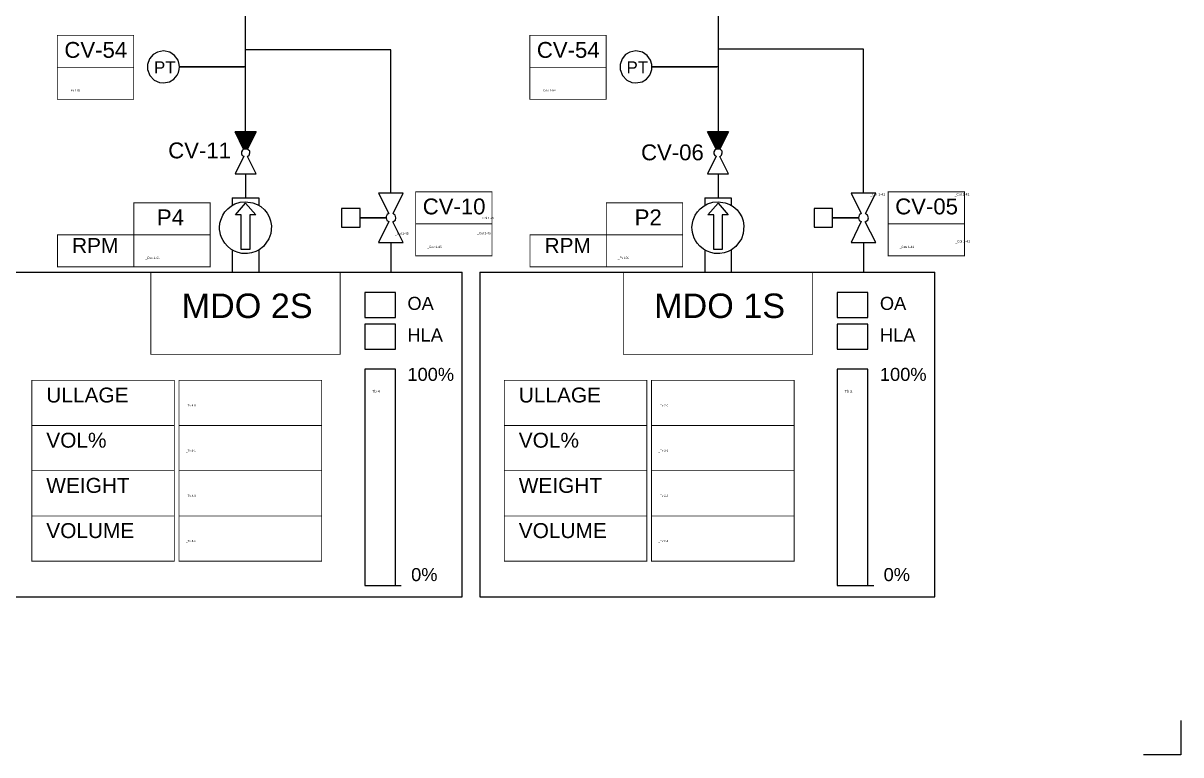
# Model space of a CAD drawing. Header units: millimetres. Extents: x 3560 to 26675, y 33959 to 46412.
# Drawn here: x 20467 to 26675, y 33959 to 37883 of the extents above; entities that cross this region are included whole.
import ezdxf
from ezdxf.enums import TextEntityAlignment as Align

# ---------------------------------------------------------------- set-up
doc = ezdxf.new("R2010")
doc.units = ezdxf.units.MM
for name, color, linetype in [('Ballast', 80, 'Continuous'), ('Bar graph', 200, 'Continuous'), ('Control valve', 11, 'Continuous'), ('Free values', 80, 'Continuous'), ('Graph', 100, 'Continuous'), ('LSHFO lines', 50, 'Continuous'), ('MDO lines', 200, 'Continuous'), ('Object fields', 21, 'Continuous'), ('Objects not controlled', 40, 'Continuous'), ('Pumps', 130, 'Continuous'), ('TEKST', 7, 'Continuous')]:
    doc.layers.add(name, color=color, linetype=linetype)
for name, color, linetype, lineweight, plot in [('High Level Alarm', 30, 'Continuous', 25, False), ('Overfill Alarm', 1, 'Continuous', 25, False), ('Pressure transmitters', 30, 'Continuous', 25, False)]:
    doc.layers.add(name, color=color, linetype=linetype, lineweight=lineweight, plot=plot)
doc.styles.add('Arial', font='arial.ttf', dxfattribs={"height": 50})
doc.styles.get("Standard").update_dxf_attribs({"font": 'ARIAL.TTF'})

msp = doc.modelspace()

# ---------------------------------------------------------------- hatches: boundary and pattern name
at = {"layer": 'Objects not controlled'}
h = msp.add_hatch(dxfattribs=at)
h.set_pattern_fill('ANSI31', color=256, scale=36.0525, angle=-270)
h.set_pattern_definition([(135, (18425.7085, 25942.0678), (-3.1866209, -3.1866209), [])])
h.paths.add_polyline_path([(21602.9, 37300.1), (21649.1, 37207.8), (21669.2, 37207.8), (21715.4, 37300.1)])
h = msp.add_hatch(dxfattribs=at)
h.set_pattern_fill('ANSI31', color=256, scale=36.0525, angle=-270)
h.set_pattern_definition([(135, (20959.3057, 25942.0678), (-3.1866209, -3.1866209), [])])
h.paths.add_polyline_path([(24136.5, 37300.1), (24182.7, 37207.8), (24202.8, 37207.8), (24249, 37300.1)])

# ---------------------------------------------------------------- linework, layer by layer
at = {"layer": 'Bar graph'}
for points in [[(22463.2, 34867.3), (22494.4, 34867.3)], [(24996.8, 34867.3), (25028, 34867.3)]]:
    msp.add_lwpolyline(points, dxfattribs=at)
at = {"layer": 'Control valve'}
for points in [[(22505.1, 36971.3), (22372.6, 36971.3), (22427, 36862.5), (22419.5, 36856.9), (22416.6, 36852.8), (22414.1, 36846.9), (22412.4, 36838.8), (22273.3, 36838.8), (22273.3, 36888.5), (22173.9, 36888.5), (22173.9, 36789.1), (22273.3, 36789.1), (22273.3, 36838.8), (22412.4, 36838.8), (22416.5, 36824.6), (22427.6, 36819.1), (22372.6, 36706.3), (22505.1, 36706.3), (22449, 36818.5), (22462.6, 36826.9), (22465.4, 36838.8), (22461, 36853.3), (22455.9, 36857.9), (22450.7, 36862.5)], [(25038.7, 36971.3), (24906.2, 36971.3), (24960.6, 36862.5), (24953.1, 36856.9), (24950.2, 36852.8), (24947.7, 36846.9), (24946, 36838.8), (24806.9, 36838.8), (24806.9, 36888.5), (24707.5, 36888.5), (24707.5, 36789.1), (24806.9, 36789.1), (24806.9, 36838.8), (24946, 36838.8), (24950.1, 36824.6), (24961.2, 36819.1), (24906.2, 36706.3), (25038.7, 36706.3), (24982.6, 36818.5), (24996.2, 36826.9), (24999, 36838.8), (24994.6, 36853.3), (24989.5, 36857.9), (24984.3, 36862.5)]]:
    msp.add_lwpolyline(points, close=True, dxfattribs=at)
at = {"layer": 'Defpoints'}
msp.add_lwpolyline([(26674.7, 34143.4), (26674.7, 33959.4), (26474.3, 33959.4)], dxfattribs=at)
at = {"layer": 'Graph'}
for points in [[(22298.3, 34867.2), (22463.2, 34867.2), (22463.2, 36028.1), (22298.3, 36028.1)], [(24831.9, 34867.2), (24996.8, 34867.2), (24996.8, 36028.1), (24831.9, 36028.1)]]:
    msp.add_lwpolyline(points, close=True, dxfattribs=at)
at = {"layer": 'High Level Alarm'}
for points in [[(22298.3, 36268.4), (22298.3, 36134.7), (22463.2, 36134.7), (22463.2, 36268.4), (22298.3, 36268.4)], [(24831.9, 36268.4), (24831.9, 36134.7), (24996.8, 36134.7), (24996.8, 36268.4), (24831.9, 36268.4)]]:
    msp.add_lwpolyline(points, close=True, dxfattribs=at)
at = {"layer": 'LSHFO lines'}
for points in [[(21659.1, 37075.2), (21659.1, 36947.3)], [(24192.7, 37075.2), (24192.7, 36947.3)], [(22438.9, 36706.3), (22438.9, 36548.6)], [(24972.5, 36706.3), (24972.5, 36548.6)]]:
    msp.add_lwpolyline(points, dxfattribs=at)
at = {"layer": 'MDO lines'}
for points in [[(21659.1, 37300.1), (21659.1, 38048.2)], [(24192.7, 38048.2), (24192.7, 37300.1)], [(22438.9, 36971.3), (22438.9, 37740.5), (21659.1, 37740.5)], [(24972.5, 36971.3), (24972.5, 37744.1), (24192.7, 37744.1)]]:
    msp.add_lwpolyline(points, dxfattribs=at)
at = {"layer": 'Object fields', "const_width": 4.38}
for points in [[(21059.4, 37818), (20650.3, 37818), (20650.3, 37646.3), (21059.4, 37646.3), (21059.4, 37818)], [(23593, 37818), (23183.9, 37818), (23183.9, 37646.3), (23593, 37646.3), (23593, 37818)], [(21059.4, 37646.3), (20650.3, 37646.3), (20650.3, 37474.7), (21059.4, 37474.7), (21059.4, 37646.3)], [(23593, 37646.3), (23183.9, 37646.3), (23183.9, 37474.7), (23593, 37474.7), (23593, 37646.3)], [(22981, 36978.5), (22571.9, 36978.5), (22571.9, 36806.9), (22981, 36806.9), (22981, 36978.5)], [(25514.6, 36978.5), (25105.5, 36978.5), (25105.5, 36806.9), (25514.6, 36806.9), (25514.6, 36978.5)], [(21469.4, 36920), (21060.3, 36920), (21060.3, 36748.3), (21469.4, 36748.3), (21469.4, 36920)], [(24003, 36920), (23593.9, 36920), (23593.9, 36748.3), (24003, 36748.3), (24003, 36920)], [(22981, 36806.9), (22571.9, 36806.9), (22571.9, 36635.2), (22981, 36635.2), (22981, 36806.9)], [(25514.6, 36806.9), (25105.5, 36806.9), (25105.5, 36635.2), (25514.6, 36635.2), (25514.6, 36806.9)], [(21060.3, 36748.3), (20651.2, 36748.3), (20651.2, 36576.7), (21060.3, 36576.7), (21060.3, 36748.3)], [(21469.4, 36748.3), (21060.3, 36748.3), (21060.3, 36576.7), (21469.4, 36576.7), (21469.4, 36748.3)], [(23593.9, 36748.3), (23184.8, 36748.3), (23184.8, 36576.7), (23593.9, 36576.7), (23593.9, 36748.3)], [(24003, 36748.3), (23593.9, 36748.3), (23593.9, 36576.7), (24003, 36576.7), (24003, 36748.3)], [(22166.9, 36548.6), (21151.3, 36548.6), (21151.3, 36106.9), (22166.9, 36106.9), (22166.9, 36548.6)], [(24700.5, 36548.6), (23684.9, 36548.6), (23684.9, 36106.9), (24700.5, 36106.9), (24700.5, 36548.6)], [(21277.8, 35967.7), (20513.1, 35967.7), (20513.1, 35725.3), (21277.8, 35725.3), (21277.8, 35967.7)], [(22067.3, 35967.7), (21302.7, 35967.7), (21302.7, 35725.3), (22067.3, 35725.3), (22067.3, 35967.7)], [(23811.4, 35967.7), (23046.7, 35967.7), (23046.7, 35725.3), (23811.4, 35725.3), (23811.4, 35967.7)], [(24600.9, 35967.7), (23836.3, 35967.7), (23836.3, 35725.3), (24600.9, 35725.3), (24600.9, 35967.7)], [(21277.8, 35725.3), (20513.1, 35725.3), (20513.1, 35482.9), (21277.8, 35482.9), (21277.8, 35725.3)], [(22067.3, 35725.3), (21302.7, 35725.3), (21302.7, 35482.9), (22067.3, 35482.9), (22067.3, 35725.3)], [(23811.4, 35725.3), (23046.7, 35725.3), (23046.7, 35482.9), (23811.4, 35482.9), (23811.4, 35725.3)], [(24600.9, 35725.3), (23836.3, 35725.3), (23836.3, 35482.9), (24600.9, 35482.9), (24600.9, 35725.3)], [(21277.8, 35482.9), (20513.1, 35482.9), (20513.1, 35240.6), (21277.8, 35240.6), (21277.8, 35482.9)], [(22067.3, 35482.9), (21302.7, 35482.9), (21302.7, 35240.6), (22067.3, 35240.6), (22067.3, 35482.9)], [(23811.4, 35482.9), (23046.7, 35482.9), (23046.7, 35240.6), (23811.4, 35240.6), (23811.4, 35482.9)], [(24600.9, 35482.9), (23836.3, 35482.9), (23836.3, 35240.6), (24600.9, 35240.6), (24600.9, 35482.9)], [(21277.8, 35240.6), (20513.1, 35240.6), (20513.1, 34998.2), (21277.8, 34998.2), (21277.8, 35240.6)], [(22067.3, 35240.6), (21302.7, 35240.6), (21302.7, 34998.2), (22067.3, 34998.2), (22067.3, 35240.6)], [(23811.4, 35240.6), (23046.7, 35240.6), (23046.7, 34998.2), (23811.4, 34998.2), (23811.4, 35240.6)], [(24600.9, 35240.6), (23836.3, 35240.6), (23836.3, 34998.2), (24600.9, 34998.2), (24600.9, 35240.6)]]:
    msp.add_lwpolyline(points, dxfattribs=at)
at = {"layer": 'Object fields'}
for points in [[(20382.1, 36548.6), (20382.1, 34806.9), (22821.1, 34806.9), (22821.1, 36548.6)], [(20382.1, 36548.6), (22821.1, 36548.6)], [(22915.7, 36548.6), (22915.7, 34806.9), (25354.7, 34806.9), (25354.7, 36548.6)], [(22915.7, 36548.6), (25354.7, 36548.6)]]:
    msp.add_lwpolyline(points, dxfattribs=at)
at = {"layer": 'Objects not controlled'}
for points in [[(21715.4, 37300.1), (21602.9, 37300.1), (21649.1, 37207.8), (21642.9, 37202), (21637.2, 37192.6), (21637.3, 37182.1), (21641.5, 37173.6), (21650, 37169.4), (21602.9, 37075.2), (21715.4, 37075.2), (21669.2, 37167.5), (21672.3, 37169.8), (21677.9, 37176.1), (21681.6, 37187.7), (21681.6, 37196.7), (21673.5, 37204), (21669.2, 37207.8), (21674.9, 37219.2), (21683.7, 37236.7), (21692.3, 37254), (21715.4, 37300.1)], [(24249, 37300.1), (24136.5, 37300.1), (24182.7, 37207.8), (24176.5, 37202), (24170.8, 37192.6), (24170.9, 37182.1), (24175.1, 37173.6), (24183.6, 37169.4), (24136.5, 37075.2), (24249, 37075.2), (24202.8, 37167.5), (24205.9, 37169.8), (24211.5, 37176.1), (24215.2, 37187.7), (24215.2, 37196.7), (24207.1, 37204), (24202.8, 37207.8), (24208.5, 37219.2), (24217.2, 37236.7), (24225.9, 37254), (24249, 37300.1)]]:
    msp.add_lwpolyline(points, dxfattribs=at)
for points in [[(21669.2, 37207.8), (21649.1, 37207.8), (21602.9, 37300.1), (21715.4, 37300.1), (21669.2, 37207.8)], [(24202.8, 37207.8), (24182.7, 37207.8), (24136.5, 37300.1), (24249, 37300.1), (24202.8, 37207.8)]]:
    msp.add_lwpolyline(points, close=True, dxfattribs=at)
at = {"layer": 'Overfill Alarm'}
for points in [[(22298.3, 36438.2), (22298.3, 36304.5), (22463.2, 36304.5), (22463.2, 36438.2), (22298.3, 36438.2)], [(24831.9, 36438.2), (24831.9, 36304.5), (24996.8, 36304.5), (24996.8, 36438.2), (24831.9, 36438.2)]]:
    msp.add_lwpolyline(points, close=True, dxfattribs=at)
at = {"layer": 'Pressure transmitters'}
for points in [[(21659.1, 37648.6), (21305.1, 37648.6), (21304, 37662.4), (21297.1, 37684.7), (21279.1, 37710.2), (21253.6, 37727.4), (21219, 37734.6), (21186.7, 37728.3), (21163.9, 37714.6), (21144.8, 37692.1), (21133.9, 37661.2), (21134, 37635), (21146.3, 37602.5), (21170, 37577.8), (21197.3, 37565.3), (21219, 37562.5), (21251.6, 37568.9), (21275.4, 37583.5), (21292.9, 37604.4), (21299.8, 37619), (21304.1, 37635.3), (21305.1, 37648.6), (21652.3, 37648.6)], [(24192.7, 37648.6), (23838.7, 37648.6), (23837.6, 37662.4), (23830.7, 37684.7), (23812.7, 37710.2), (23787.2, 37727.4), (23752.6, 37734.6), (23720.3, 37728.3), (23697.5, 37714.6), (23678.4, 37692.1), (23667.5, 37661.2), (23667.6, 37635), (23679.9, 37602.5), (23703.6, 37577.8), (23730.9, 37565.3), (23752.6, 37562.5), (23785.2, 37568.9), (23809, 37583.5), (23826.5, 37604.4), (23833.4, 37619), (23837.7, 37635.3), (23838.7, 37648.6), (24185.9, 37648.6)]]:
    msp.add_lwpolyline(points, dxfattribs=at)
at = {"layer": 'Pumps'}
for points in [[(21587.9, 36947.3), (21587.9, 36906)], [(21587.9, 36947.3), (21730.4, 36947.3)], [(21730.4, 36947.3), (21730.4, 36905.8)], [(24121.4, 36947.3), (24121.4, 36906)], [(24121.4, 36947.3), (24264, 36947.3)], [(24264, 36947.3), (24264, 36905.8)], [(21636.5, 36669.8), (21636.5, 36854.8), (21604.5, 36854.8), (21659.1, 36918.1), (21713.8, 36854.8), (21681.8, 36854.8), (21681.8, 36669.8), (21636.5, 36669.8)], [(24170.1, 36669.8), (24170.1, 36854.8), (24138.1, 36854.8), (24192.7, 36918.1), (24247.3, 36854.8), (24215.4, 36854.8), (24215.4, 36669.8), (24170.1, 36669.8)], [(21587.9, 36667.6), (21587.9, 36548.6)], [(21730.4, 36667.2), (21730.4, 36548.6)], [(24121.4, 36667.6), (24121.4, 36548.6)], [(24264, 36667.2), (24264, 36548.6)], [(21587.9, 36548.6), (21730.4, 36548.6)], [(24121.4, 36548.6), (24264, 36548.6)]]:
    msp.add_lwpolyline(points, dxfattribs=at)
for points in [[(21659.1, 36647.5), (21640.1, 36648.8), (21620.4, 36652.9), (21600.5, 36660.4), (21580.8, 36671.6), (21562.4, 36686.5), (21548, 36702.9), (21538.6, 36717), (21531.7, 36730.6), (21525.4, 36748), (21522.5, 36759.9), (21520.2, 36777.2), (21519.6, 36786.7), (21521.9, 36810), (21526, 36827.6), (21537.1, 36853.7), (21548.6, 36871.4), (21563.6, 36888), (21584.3, 36904.1), (21602, 36913.7), (21631, 36923.1), (21659.1, 36925.9), (21698.1, 36920.4), (21722.3, 36910.8), (21740.5, 36899.6), (21761.1, 36881.5), (21774.6, 36864.5), (21786.1, 36843.8), (21793.4, 36823.5), (21798.1, 36795.5), (21794.9, 36755.9), (21784.5, 36726.1), (21755.4, 36686.1), (21732.3, 36668.2), (21714.3, 36658.9), (21691.9, 36651.4), (21669.6, 36647.9), (21659.1, 36647.5)], [(24192.7, 36647.5), (24173.7, 36648.8), (24154, 36652.9), (24134.1, 36660.4), (24114.4, 36671.6), (24096, 36686.5), (24081.6, 36702.9), (24072.2, 36717), (24065.3, 36730.6), (24059, 36748), (24056.1, 36759.9), (24053.8, 36777.2), (24053.2, 36786.7), (24055.5, 36810), (24059.6, 36827.6), (24070.7, 36853.7), (24082.2, 36871.4), (24097.2, 36888), (24117.9, 36904.1), (24135.6, 36913.7), (24164.6, 36923.1), (24192.7, 36925.9), (24231.7, 36920.4), (24255.9, 36910.8), (24274.1, 36899.6), (24294.7, 36881.5), (24308.2, 36864.5), (24319.7, 36843.8), (24327, 36823.5), (24331.7, 36795.5), (24328.5, 36755.9), (24318.1, 36726.1), (24289, 36686.1), (24265.9, 36668.2), (24247.9, 36658.9), (24225.5, 36651.4), (24203.2, 36647.9), (24192.7, 36647.5)]]:
    msp.add_lwpolyline(points, close=True, dxfattribs=at)

# ---------------------------------------------------------------- texts
at = {"layer": 'Ballast', "linetype": 'Continuous', "style": 'Arial'}
for s, height, p in [('_Fv 103', 12, (20712.2, 37516.8)), ('_Cov 1-64', 12, (23245.8, 37516.8)), ('_Col 1-41', 13, (25009.9, 36958.7)), ('_Col 1-41', 13, (25461.8, 36958.7)), ('_Col 1-45', 12, (22920.2, 36832.2)), ('_Col 1-45', 12, (22460.4, 36749)), ('_Col 1-45', 12, (22901.3, 36750.9)), ('_Cov 1-45', 12, (22633.8, 36677.3)), ('_Cov 1-41', 12, (25167.4, 36677.3)), ('_Col 1-41', 13, (25464.9, 36706.7)), ('_Cov 1-61', 12, (21122.2, 36618.8)), ('_Fv 101', 12, (23655.8, 36618.8))]:
    msp.add_text(s, height=height, dxfattribs=at).set_placement(p)
at = {"layer": 'Ballast', "linetype": 'Continuous', "width": 304.767, "attachment_point": 1, "style": 'Arial'}
for s, insert, char_height in [('CV-54', (20687.8, 37782.3), 85), ('CV-54', (23221.4, 37782.3), 85), ('PT', (21168.4, 37678.3), 65), ('PT', (23702, 37678.3), 65), ('CV-11', (21244.4, 37243.2), 85), ('CV-06', (23780, 37232.8), 85), ('CV-10', (22609.4, 36942.8), 85), ('CV-05', (25143, 36942.8), 85), ('P4', (21183.9, 36884.3), 85), ('P2', (23745.9, 36884.3), 85)]:
    msp.add_mtext(s, dxfattribs=dict(at, insert=insert, char_height=char_height))
at = {"layer": 'Bar graph', "linetype": 'Continuous', "style": 'Arial'}
for s, p in [('_Tb 4', (22326.1, 35909.1, 0)), ('_Tb 2', (24859.7, 35909.1, 0))]:
    msp.add_text(s, height=15, dxfattribs=at).set_placement(p, align=Align.MIDDLE_LEFT)
at = {"layer": 'Free values', "linetype": 'Continuous', "style": 'Arial'}
for s, p in [('_Tv 4-0', (21340.2, 35827.6, -0.1)), ('_Tv 2-0', (23873.8, 35827.6, -0.1)), ('_Tv 4-1', (21340.2, 35585.2, -0.1)), ('_Tv 2-1', (23873.8, 35585.2, -0.1)), ('_Tv 4-3', (21340.2, 35342.9, -0.1)), ('_Tv 2-3', (23873.8, 35342.9, -0.1)), ('_Tv 4-4', (21340.2, 35100.5, -0.1)), ('_Tv 2-4', (23873.8, 35100.5, -0.1))]:
    msp.add_text(s, height=11, dxfattribs=at).set_placement(p)
at = {"layer": 'TEKST', "attachment_point": 1}
for s, width, insert, char_height in [('RPM', 1005.08, (20728.8, 36731.1), 80), ('RPM', 1005.08, (23262.4, 36731.1), 80), ('MDO 2S', 808.837, (21316.1, 36433.3), 131.25), ('OA', 150, (22527.3, 36415.5), 70), ('MDO 1S', 808.837, (23849.7, 36433.3), 131.25), ('OA', 150, (25060.9, 36415.5), 70), ('HLA', 150, (22527.3, 36245.8), 70), ('HLA', 150, (25060.9, 36245.8), 70), ('100%', 150, (22527.3, 36034.8), 70), ('100%', 150, (25060.9, 36034.8), 70), ('ULLAGE', 1005.08, (20590.7, 35929), 80), ('ULLAGE', 1005.08, (23124.3, 35929), 80), ('VOL%', 1005.08, (20590.7, 35686.7), 80), ('VOL%', 1005.08, (23124.3, 35686.7), 80), ('WEIGHT', 1005.08, (20590.7, 35444.3), 80), ('WEIGHT', 1005.08, (23124.3, 35444.3), 80), ('VOLUME', 1005.08, (20590.7, 35202), 80), ('VOLUME', 1005.08, (23124.3, 35202), 80), ('0%', 150, (22547.2, 34961), 70), ('0%', 150, (25080.8, 34961), 70)]:
    msp.add_mtext_dynamic_manual_height_columns(s, width=width, gutter_width=12.5, heights=[0], dxfattribs=dict(at, insert=insert, char_height=char_height))

doc.saveas('drawing.dxf')
